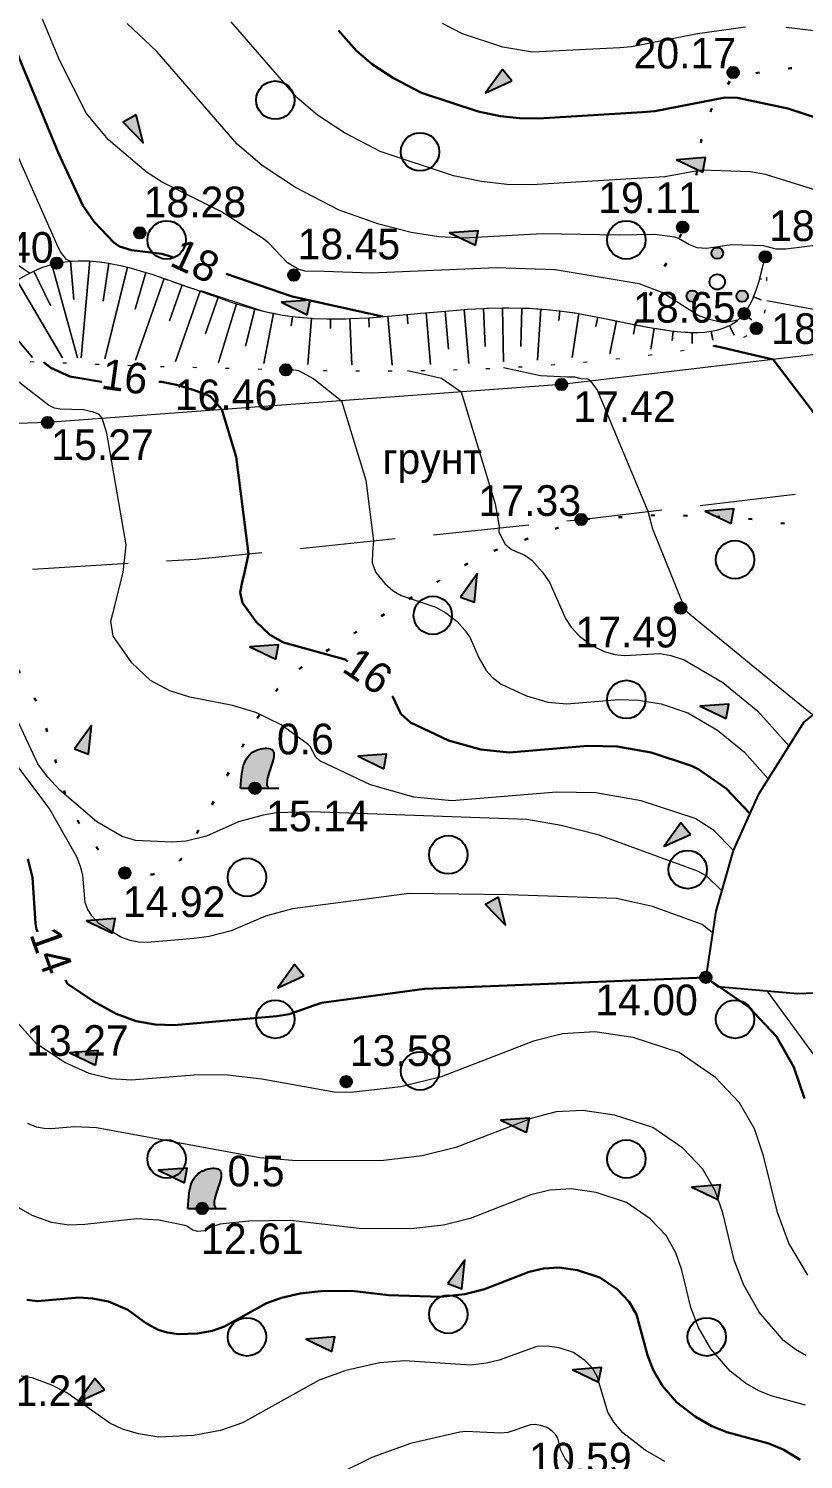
# Model space of a CAD drawing. Header units: feet. Extents: x 4395049 to 4395355, y 4911947 to 4912105.
# Drawn here: x 4395169.05 to 4395189.27, y 4912004.21 to 4912041.57 of the extents above; entities that cross this region are included whole.
import ezdxf
from ezdxf.enums import TextEntityAlignment as Align

# ---------------------------------------------------------------- set-up
doc = ezdxf.new("R2010")
doc.units = ezdxf.units.FT
doc.header["$MEASUREMENT"] = 0
for name, pattern in [('500_84_2_1', [1, 1, 0]), ('g5_05x2', [3.5, 2.5, -1]), ('g5_366', [0.85, 0.1, -0.75])]:
    doc.linetypes.add(name, pattern=pattern)
doc.layers.get('0').update_dxf_attribs({"color": 10, "linetype": 'CONTINUOUS', "lineweight": 0})
for name, color, linetype in [('10_Границы покрытий и угодий', 7, 'CONTINUOUS'), ('12_Рельеф', 7, 'CONTINUOUS'), ('13_Растительность', 7, 'CONTINUOUS'), ('19_Горизонтали', 7, 'CONTINUOUS'), ('61_Отметки высоты поверхности', 7, 'CONTINUOUS')]:
    doc.layers.add(name, color=color, linetype=linetype)
doc.styles.add('LIKE11', font='bm431.shx')
doc.styles.add('LIKE17', font='d431.shx')
doc.styles.add('LIKE36', font='pragmai.shx')

# ---------------------------------------------------------------- blocks, each defined once
blk = doc.blocks.new('g5_346')
blk.add_hatch(color=0).paths.add_polyline_path([(-0.375, 0), (-0.369, 0.104), (-0.361, 0.21), (-0.353, 0.299), (-0.341, 0.389), (-0.328, 0.465), (-0.313, 0.536), (-0.295, 0.599), (-0.276, 0.655), (-0.253, 0.71), (-0.224, 0.764), (-0.188, 0.818), (-0.144, 0.87), (-0.104, 0.907), (-0.06, 0.94), (-0.01, 0.971), (0.039, 0.993), (0.092, 1.013), (0.153, 1.029), (0.218, 1.041), (0.265, 1.046), (0.312, 1.046), (0.366, 1.041), (0.408, 1.029), (0.443, 1.011), (0.469, 0.986), (0.478, 0.971), (0.49, 0.941), (0.495, 0.904), (0.496, 0.872), (0.492, 0.833), (0.482, 0.774), (0.466, 0.712), (0.449, 0.654), (0.432, 0.601), (0.417, 0.553), (0.396, 0.489), (0.372, 0.417), (0.356, 0.362), (0.343, 0.318), (0.331, 0.269), (0.321, 0.221), (0.316, 0.188), (0.313, 0.153), (0.312, 0.121), (0.314, 0.093), (0.32, 0.067), (0.328, 0.047), (0.338, 0.029), (0.352, 0.015), (0.368, 0.004), (0.375, 0)])
at = {"color": 0}
for points in [[(-0.375, 0), (-0.369, 0.104), (-0.361, 0.21), (-0.353, 0.299), (-0.341, 0.389), (-0.328, 0.465), (-0.313, 0.536), (-0.295, 0.599), (-0.276, 0.655), (-0.253, 0.71), (-0.224, 0.764), (-0.188, 0.818), (-0.144, 0.87), (-0.104, 0.907), (-0.06, 0.94), (-0.01, 0.971), (0.039, 0.993), (0.092, 1.013), (0.153, 1.029), (0.218, 1.041), (0.265, 1.046), (0.312, 1.046), (0.366, 1.041), (0.408, 1.029), (0.443, 1.011), (0.469, 0.986), (0.478, 0.971), (0.49, 0.941), (0.495, 0.904), (0.496, 0.872), (0.492, 0.833), (0.482, 0.774), (0.466, 0.712), (0.449, 0.654), (0.432, 0.601), (0.417, 0.553), (0.396, 0.489), (0.372, 0.417), (0.356, 0.362), (0.343, 0.318), (0.331, 0.269), (0.321, 0.221), (0.316, 0.188), (0.313, 0.153), (0.312, 0.121), (0.314, 0.093), (0.32, 0.067), (0.328, 0.047), (0.338, 0.029), (0.352, 0.015), (0.368, 0.004), (0.375, 0)], [(-0.375, 0), (0.375, 0)], [(0.375, 0), (0.625, 0)]]:
    blk.add_lwpolyline(points, dxfattribs=at)
blk = doc.blocks.new('g5_395_1')
h = blk.add_hatch(color=92)
h.paths.add_polyline_path([(0.15, 0.75, 1), (-0.15, 0.75, 1)])
h.paths.add_polyline_path([(-0.8, -0.375, 1), (-0.5, -0.375, 1)])
h.paths.add_polyline_path([(0.8, -0.375, 1), (0.5, -0.375, 1)])
at = {"color": 92}
for centre, radius in [((0, 0.75), 0.15), ((0, 0), 0.2), ((-0.65, -0.375), 0.15), ((0.65, -0.375), 0.15)]:
    blk.add_circle(centre, radius, dxfattribs=at)
blk = doc.blocks.new('g5_368')
at = {"color": 92}
blk.add_circle((0, 0), 0.5, dxfattribs=at)
blk = doc.blocks.new('g5_348a')
blk.add_hatch(color=0).paths.add_polyline_path([(0.75, 0), (0.649, 0.375), (0, 0)])
at = {"color": 0}
blk.add_lwpolyline([(0.75, 0), (0.649, 0.375), (0, 0)], close=True, dxfattribs=at)
blk = doc.blocks.new('g5_330')
blk.add_hatch(color=0).paths.add_polyline_path([(-0.15, 0, 1), (0.15, 0, 1)])
at = {"color": 0}
blk.add_circle((0, 0), 0.15, dxfattribs=at)

msp = doc.modelspace()

# ---------------------------------------------------------------- linework, layer by layer
at = {"layer": '10_Границы покрытий и угодий', "color": 7, "linetype": 'g5_05x2', "lineweight": 20, "flags": 128}
msp.add_lwpolyline([(4395088.242, 4912055.356), (4395088.585, 4912055.06), (4395091.268, 4912052.483), (4395096.49, 4912047.004), (4395099.21, 4912044.467), (4395102.965, 4912041.785), (4395108.194, 4912038.316), (4395109.18, 4912037.445), (4395110.371, 4912036.091), (4395111.108, 4912035.552), (4395111.767, 4912035.192), (4395111.981, 4912035.123), (4395112.293, 4912035.069), (4395112.753, 4912035.239), (4395113.061, 4912035.403), (4395113.957, 4912036.143), (4395114.874, 4912037.247), (4395115.512, 4912038.41), (4395116.341, 4912039.661), (4395117.15, 4912040.505), (4395117.83, 4912041.027), (4395118.332, 4912041.221), (4395119.047, 4912041.4), (4395119.934, 4912041.592), (4395120.72, 4912041.662), (4395122.917, 4912041.665), (4395124.848, 4912041.248), (4395127.389, 4912040.354), (4395130.264, 4912039.055), (4395138.199, 4912034.251), (4395142.518, 4912031.821), (4395145.811, 4912030.265), (4395149.753, 4912029.07), (4395155.237, 4912027.939), (4395159.778, 4912027.472), (4395165.978, 4912027.27), (4395173.407, 4912027.718), (4395183.469, 4912028.755), (4395197.054, 4912030.354), (4395208.097, 4912031.718), (4395217.938, 4912032.47), (4395226.253, 4912033.696), (4395229.01, 4912033.956), (4395233.674, 4912033.885), (4395236.239, 4912033.617), (4395237.078, 4912033.475), (4395239.042, 4912032.852), (4395241.654, 4912031.826)], dxfattribs=at)
at = {"layer": '10_Границы покрытий и угодий', "color": 7, "linetype": 'Continuous', "lineweight": 20, "flags": 128}
msp.add_lwpolyline([(4395196.059, 4912033.83), (4395182.954, 4912032.28), (4395169.543, 4912031.289), (4395160.985, 4912030.998), (4395156.252, 4912031.118), (4395154.695, 4912031.225), (4395150.578, 4912031.912), (4395149.116, 4912032.238), (4395146.101, 4912033.105), (4395145.125, 4912033.446), (4395142.819, 4912034.602), (4395141.231, 4912035.515)], dxfattribs=at)
at = {"layer": '12_Рельеф', "color": 7, "linetype": '500_84_2_1', "lineweight": 20, "ltscale": 0.5, "flags": 128}
msp.add_lwpolyline([(4395166.541, 4912032.977), (4395167.1, 4912033.575), (4395167.648, 4912034.125), (4395167.917, 4912034.373), (4395168.185, 4912034.601), (4395168.453, 4912034.807), (4395168.721, 4912034.99), (4395168.99, 4912035.147), (4395169.26, 4912035.277), (4395169.394, 4912035.331), (4395169.529, 4912035.378), (4395169.665, 4912035.418), (4395169.801, 4912035.451), (4395169.937, 4912035.476), (4395170.074, 4912035.494), (4395170.349, 4912035.512), (4395170.625, 4912035.507), (4395170.901, 4912035.482), (4395171.175, 4912035.441), (4395171.449, 4912035.386), (4395171.721, 4912035.319), (4395172.264, 4912035.159), (4395173.329, 4912034.785), (4395174.332, 4912034.432), (4395174.798, 4912034.289), (4395175.245, 4912034.175), (4395175.672, 4912034.093), (4395176.083, 4912034.039), (4395176.477, 4912034.007), (4395176.857, 4912033.993), (4395177.225, 4912033.993), (4395177.936, 4912034.024), (4395179.283, 4912034.143), (4395180.5, 4912034.247), (4395181.049, 4912034.274), (4395181.577, 4912034.282), (4395182.083, 4912034.271), (4395182.569, 4912034.239), (4395183.037, 4912034.188), (4395183.486, 4912034.12), (4395185.198, 4912033.778), (4395185.81, 4912033.681), (4395186.066, 4912033.654), (4395186.297, 4912033.64), (4395186.506, 4912033.639), (4395186.694, 4912033.649), (4395186.862, 4912033.67), (4395187.012, 4912033.701), (4395187.146, 4912033.739), (4395187.265, 4912033.785), (4395187.371, 4912033.836), (4395187.464, 4912033.893), (4395187.547, 4912033.953), (4395187.619, 4912034.017), (4395187.683, 4912034.082), (4395187.74, 4912034.15), (4395187.789, 4912034.218), (4395187.873, 4912034.358), (4395187.939, 4912034.492), (4395188.04, 4912034.747), (4395188.106, 4912034.954), (4395188.275, 4912035.615)], dxfattribs=at)
at = {"layer": '12_Рельеф', "color": 7, "linetype": 'g5_366', "lineweight": 20, "flags": 128}
msp.add_lwpolyline([(4395166.541, 4912032.977), (4395172.464, 4912032.749), (4395176.776, 4912032.644), (4395178.359, 4912032.636), (4395179.747, 4912032.653), (4395180.975, 4912032.693), (4395182.066, 4912032.75), (4395183.038, 4912032.82), (4395183.906, 4912032.898), (4395185.47, 4912033.076), (4395186.688, 4912033.249), (4395187.145, 4912033.331), (4395187.336, 4912033.377), (4395187.505, 4912033.428), (4395187.653, 4912033.485), (4395187.781, 4912033.547), (4395187.891, 4912033.614), (4395187.982, 4912033.686), (4395188.057, 4912033.762), (4395188.117, 4912033.841), (4395188.165, 4912033.922), (4395188.204, 4912034.003), (4395188.234, 4912034.083), (4395188.278, 4912034.244), (4395188.304, 4912034.395), (4395188.318, 4912034.534), (4395188.326, 4912034.789), (4395188.309, 4912035.195), (4395188.275, 4912035.615)], dxfattribs=at)
at = {"layer": '12_Рельеф', "color": 7, "linetype": 'Continuous', "lineweight": 20, "ltscale": 0.5, "flags": 128}
for points in [[(4395168.99, 4912035.147), (4395169.183, 4912035.239), (4395169.617, 4912034.339), (4395169.183, 4912035.239), (4395169.26, 4912035.277), (4395169.394, 4912035.331), (4395169.529, 4912035.378), (4395169.65, 4912035.414), (4395170.323, 4912032.974), (4395169.65, 4912035.414), (4395169.665, 4912035.418), (4395169.801, 4912035.451), (4395169.937, 4912035.476), (4395170.074, 4912035.494), (4395170.142, 4912035.498), (4395170.232, 4912034.503), (4395170.142, 4912035.498), (4395170.349, 4912035.512), (4395170.625, 4912035.507), (4395170.642, 4912035.505), (4395170.416, 4912032.978), (4395170.642, 4912035.505), (4395170.901, 4912035.482), (4395171.138, 4912035.446), (4395170.99, 4912034.457), (4395171.138, 4912035.446), (4395171.175, 4912035.441), (4395171.449, 4912035.386), (4395171.627, 4912035.342), (4395171.041, 4912032.951), (4395171.627, 4912035.342), (4395171.721, 4912035.319), (4395172.108, 4912035.205), (4395171.825, 4912034.246), (4395172.108, 4912035.205), (4395172.264, 4912035.159), (4395172.582, 4912035.047), (4395171.834, 4912032.917), (4395172.582, 4912035.047), (4395173.054, 4912034.882), (4395172.723, 4912033.938), (4395173.054, 4912034.882), (4395173.329, 4912034.785), (4395173.525, 4912034.716), (4395172.878, 4912032.881), (4395173.525, 4912034.716), (4395173.997, 4912034.55), (4395173.664, 4912033.607), (4395173.997, 4912034.55), (4395174.332, 4912034.432), (4395174.47, 4912034.389), (4395174, 4912032.856), (4395174.47, 4912034.389), (4395174.798, 4912034.289), (4395174.95, 4912034.25), (4395174.704, 4912033.281), (4395174.95, 4912034.25), (4395175.245, 4912034.175), (4395175.438, 4912034.138), (4395175.188, 4912032.831), (4395175.438, 4912034.138), (4395175.672, 4912034.093), (4395175.931, 4912034.059), (4395175.898, 4912033.811), (4395175.931, 4912034.059), (4395176.083, 4912034.039), (4395176.429, 4912034.011), (4395176.331, 4912032.805), (4395176.429, 4912034.011), (4395176.477, 4912034.007), (4395176.857, 4912033.993), (4395176.928, 4912033.993), (4395176.928, 4912033.743), (4395176.928, 4912033.993), (4395177.225, 4912033.993), (4395177.428, 4912034.002), (4395177.48, 4912032.79), (4395177.428, 4912034.002), (4395177.928, 4912034.023), (4395177.938, 4912033.773), (4395177.928, 4912034.023), (4395177.936, 4912034.024), (4395178.426, 4912034.067), (4395178.539, 4912032.788), (4395178.426, 4912034.067), (4395178.924, 4912034.111), (4395178.946, 4912033.862), (4395178.924, 4912034.111), (4395179.283, 4912034.143), (4395179.422, 4912034.155), (4395179.538, 4912032.8), (4395179.422, 4912034.155), (4395179.92, 4912034.197), (4395180.005, 4912033.201), (4395179.92, 4912034.197), (4395180.418, 4912034.24), (4395180.539, 4912032.828), (4395180.418, 4912034.24), (4395180.5, 4912034.247), (4395180.917, 4912034.268), (4395180.967, 4912033.269), (4395180.917, 4912034.268), (4395181.049, 4912034.274), (4395181.417, 4912034.28), (4395181.439, 4912032.867), (4395181.417, 4912034.28), (4395181.577, 4912034.282), (4395181.917, 4912034.275), (4395181.894, 4912033.275), (4395181.917, 4912034.275), (4395182.083, 4912034.271), (4395182.416, 4912034.249), (4395182.33, 4912032.918), (4395182.416, 4912034.249), (4395182.569, 4912034.239), (4395182.914, 4912034.202), (4395182.887, 4912033.953), (4395182.914, 4912034.202), (4395183.037, 4912034.188), (4395183.409, 4912034.132), (4395183.234, 4912032.984), (4395183.409, 4912034.132), (4395183.486, 4912034.12), (4395183.9, 4912034.037), (4395183.851, 4912033.792), (4395183.9, 4912034.037), (4395184.39, 4912033.939), (4395184.218, 4912033.077), (4395184.39, 4912033.939), (4395184.88, 4912033.841), (4395184.832, 4912033.596), (4395184.88, 4912033.841), (4395185.198, 4912033.778), (4395185.372, 4912033.75), (4395185.284, 4912033.2), (4395185.372, 4912033.75), (4395185.81, 4912033.681), (4395185.866, 4912033.675), (4395185.84, 4912033.426), (4395185.866, 4912033.675), (4395186.066, 4912033.654), (4395186.297, 4912033.64), (4395186.365, 4912033.64), (4395186.363, 4912033.353), (4395186.365, 4912033.64), (4395186.506, 4912033.639), (4395186.694, 4912033.649), (4395186.862, 4912033.67), (4395186.863, 4912033.671), (4395186.909, 4912033.441), (4395186.863, 4912033.671), (4395187.012, 4912033.701), (4395187.146, 4912033.739), (4395187.265, 4912033.785), (4395187.338, 4912033.82), (4395187.46, 4912033.571), (4395187.338, 4912033.82), (4395187.371, 4912033.836), (4395187.464, 4912033.893), (4395187.547, 4912033.953), (4395187.619, 4912034.017), (4395187.683, 4912034.082), (4395187.724, 4912034.131), (4395187.916, 4912033.971), (4395187.724, 4912034.131), (4395187.74, 4912034.15), (4395187.789, 4912034.218), (4395187.873, 4912034.358), (4395187.939, 4912034.492), (4395187.968, 4912034.566), (4395188.168, 4912034.487), (4395187.968, 4912034.566), (4395188.04, 4912034.747), (4395188.106, 4912034.954), (4395188.128, 4912035.039), (4395188.172, 4912035.028), (4395188.128, 4912035.039), (4395188.252, 4912035.523), (4395188.252, 4912035.523), (4395188.252, 4912035.523), (4395188.275, 4912035.615)], [(4395168.743, 4912035.002), (4395169.928, 4912032.973), (4395168.743, 4912035.002)], [(4395167.947, 4912034.399), (4395169.147, 4912032.987), (4395167.947, 4912034.399)]]:
    msp.add_lwpolyline(points, dxfattribs=at)
at = {"layer": '12_Рельеф', "color": 250, "linetype": 'Continuous', "elevation": 15.912}
msp.add_lwpolyline([(4395192.024, 4912016.597), (4395192.949, 4912017.495), (4395193.703, 4912018.45), (4395194.285, 4912019.464), (4395194.696, 4912020.536), (4395194.934, 4912021.666), (4395194.573, 4912022.253), (4395193.189, 4912023.331), (4395192.383, 4912023.715), (4395190.776, 4912024.103), (4395189.989, 4912024.039), (4395189.278, 4912023.465), (4395188.089, 4912021.562), (4395187.435, 4912020.114), (4395186.98, 4912018.526), (4395186.722, 4912016.798), (4395187.031, 4912016.562), (4395189.112, 4912016.378), (4395191.179, 4912016.459)], close=True, dxfattribs=at)
at = {"layer": '13_Растительность', "color": 92, "linetype": 'g5_366', "lineweight": 30, "flags": 128}
for points in [[(4395184.88, 4912033.841), (4395186.118, 4912036.286), (4395186.415, 4912037.311), (4395186.616, 4912038.758), (4395186.863, 4912039.458), (4395187.435, 4912040.326), (4395188.932, 4912040.543), (4395190.011, 4912040.504), (4395190.945, 4912040.261), (4395193.473, 4912039.375), (4395194.724, 4912038.625), (4395195.547, 4912037.992), (4395197.03, 4912036.727), (4395198.247, 4912035.919), (4395201.123, 4912034.837), (4395203.104, 4912034.28)], [(4395197.054, 4912030.354), (4395197.085, 4912028.093), (4395197.031, 4912027.443), (4395196.882, 4912026.58), (4395196.866, 4912026.122), (4395196.943, 4912025.481), (4395197.634, 4912024.369), (4395198.181, 4912023.602), (4395198.749, 4912023.018), (4395199.503, 4912022.457), (4395200.608, 4912021.759), (4395201.616, 4912021.663), (4395202.334, 4912021.709), (4395203.678, 4912022), (4395204.693, 4912022.135), (4395206.011, 4912022.327), (4395207.786, 4912022.788), (4395208.704, 4912022.792), (4395209.95, 4912022.466), (4395210.125, 4912021.257), (4395210.116, 4912020.369), (4395209.911, 4912019.613), (4395209.496, 4912018.799), (4395208.859, 4912017.739), (4395207.449, 4912017.293), (4395206.338, 4912017.319), (4395205.336, 4912017.484), (4395204.253, 4912017.46), (4395202.896, 4912016.914), (4395202.664, 4912014.984), (4395202.663, 4912013.548), (4395202.969, 4912012.339), (4395203.659, 4912011.087), (4395204.811, 4912009.526), (4395205.813, 4912009.82), (4395206.427, 4912010.287), (4395206.91, 4912010.829), (4395207.513, 4912011.352), (4395208.493, 4912011.759), (4395210.218, 4912011.226), (4395210.786, 4912010.895), (4395211.311, 4912010.371), (4395211.912, 4912009.543), (4395210.362, 4912007.786), (4395209.041, 4912006.732), (4395207.666, 4912006.118), (4395203.622, 4912005.161), (4395202.514, 4912005.497), (4395201.791, 4912005.93), (4395201.197, 4912006.397), (4395200.476, 4912006.834), (4395199.369, 4912007.179), (4395198.302, 4912006.799), (4395197.614, 4912006.304), (4395197.049, 4912005.796), (4395196.35, 4912005.382), (4395195.26, 4912005.166), (4395194.426, 4912006.174), (4395193.938, 4912006.988), (4395193.696, 4912007.79), (4395193.601, 4912008.763), (4395193.554, 4912010.088), (4395194.549, 4912011.528), (4395195.535, 4912012.34), (4395196.529, 4912012.938), (4395197.546, 4912013.733), (4395198.602, 4912015.14), (4395198.667, 4912016.255), (4395198.611, 4912017.049), (4395198.452, 4912017.729), (4395197.883, 4912019.59), (4395196.41, 4912023.203), (4395195.796, 4912024.463), (4395194.88, 4912025.771), (4395193.377, 4912027.435), (4395191.497, 4912028.085), (4395189.566, 4912028.542), (4395187.584, 4912028.806), (4395185.552, 4912028.877), (4395183.469, 4912028.755), (4395181, 4912027.865), (4395180.334, 4912027.511), (4395178.383, 4912026.316), (4395176.225, 4912024.938), (4395175.585, 4912024.392), (4395174.996, 4912023.54), (4395173.54, 4912020.739), (4395173.154, 4912020.057), (4395173.011, 4912019.871), (4395172.774, 4912019.64), (4395172.271, 4912019.486), (4395172.081, 4912019.467), (4395171.558, 4912019.522), (4395171.244, 4912019.733), (4395171.042, 4912019.91), (4395170.492, 4912020.615), (4395170.35, 4912020.848), (4395169.996, 4912021.596), (4395169.389, 4912023.704), (4395169.101, 4912024.306), (4395168.619, 4912025.074), (4395168.049, 4912025.578), (4395166.835, 4912026.493), (4395165.519, 4912027.285)]]:
    msp.add_lwpolyline(points, dxfattribs=at)
at = {"layer": '19_Горизонтали', "color": 32, "linetype": 'Continuous', "lineweight": 20, "flags": 128}
for points, elevation in [([(4395170.131, 4912035.498), (4395170.037, 4912035.54), (4395169.879, 4912035.744), (4395169.787, 4912035.947), (4395168.715, 4912038.366), (4395167.842, 4912040.79), (4395167.046, 4912042.548)], 17.5), ([(4395187.552, 4912033.957), (4395187.224, 4912033.894), (4395187.131, 4912033.9), (4395186.787, 4912033.982), (4395186.52, 4912034.079), (4395185.579, 4912034.682), (4395184.979, 4912034.908), (4395182.794, 4912035.276), (4395181.249, 4912035.325), (4395177.99, 4912035.186), (4395176.759, 4912035.234), (4395176.255, 4912035.24), (4395176.08, 4912035.295), (4395175.802, 4912035.455), (4395175.314, 4912035.967), (4395175.176, 4912036.081), (4395174.084, 4912036.788), (4395172.518, 4912037.57), (4395172.115, 4912037.83), (4395171.132, 4912038.665), (4395170.559, 4912039.355), (4395169.86, 4912040.731), (4395169.163, 4912042.409)], 18.5), ([(4395169.068, 4912035.184), (4395168.72, 4912035.426), (4395167.24, 4912036.537), (4395166.785, 4912036.98), (4395166.216, 4912037.692), (4395165.946, 4912038.187), (4395165.797, 4912038.634), (4395165.619, 4912040.124), (4395165.479, 4912040.464), (4395165.223, 4912040.808), (4395164.809, 4912041.166), (4395164.465, 4912041.303), (4395164.178, 4912041.352), (4395163.931, 4912041.334), (4395162.982, 4912040.981), (4395162.667, 4912040.924), (4395162.284, 4912040.92), (4395161.128, 4912041.115), (4395159.234, 4912041.788)], 17), ([(4395190.271, 4912035.996), (4395188.811, 4912035.811), (4395188.554, 4912035.817), (4395188.226, 4912035.898), (4395187.404, 4912035.927), (4395186.742, 4912035.832), (4395186.499, 4912035.851), (4395186.277, 4912035.933), (4395186.007, 4912036.095), (4395185.916, 4912036.124), (4395185.383, 4912036.199), (4395184.458, 4912036.182), (4395182.455, 4912036.211), (4395180.404, 4912036.1), (4395179.755, 4912036.133), (4395179.034, 4912036.247), (4395178.184, 4912036.47), (4395177.153, 4912036.83), (4395176.009, 4912037.425), (4395175.145, 4912037.994), (4395174.487, 4912038.552), (4395172.39, 4912040.978), (4395171.623, 4912041.708)], 19), ([(4395189.755, 4912037.301), (4395188.278, 4912037.761), (4395187.888, 4912037.831), (4395186.604, 4912037.876), (4395185.655, 4912037.706), (4395182.169, 4912037.496), (4395181.529, 4912037.505), (4395180.871, 4912037.577), (4395180.138, 4912037.731), (4395178.225, 4912038.365), (4395177.291, 4912038.851), (4395176.585, 4912039.316), (4395176.047, 4912039.772), (4395174.333, 4912041.754)], 19.5), ([(4395187.757, 4912041.612), (4395186.506, 4912041.435), (4395184.782, 4912041.096), (4395184.474, 4912041.071), (4395182.195, 4912040.96), (4395181.427, 4912041.085), (4395180.37, 4912041.435), (4395179.854, 4912041.704)], 20.5), ([(4395191.549, 4912041.274), (4395188.818, 4912041.599)], 20.5), ([(4395175.101, 4912034.211), (4395173.575, 4912034.713), (4395173.516, 4912034.719)], 17.5), ([(4395191.978, 4912033.787), (4395188.311, 4912034.463)], 18.5), ([(4395187.439, 4912020.123), (4395186.924, 4912020.641), (4395186.44, 4912020.942), (4395185.039, 4912021.409), (4395183.854, 4912021.613), (4395182.825, 4912021.633), (4395180.091, 4912021.407), (4395179.1, 4912021.506), (4395177.972, 4912021.827), (4395176.647, 4912022.453), (4395176.544, 4912022.546), (4395176.399, 4912022.825), (4395176.346, 4912022.882), (4395175.636, 4912023.394), (4395174.979, 4912023.711), (4395174.367, 4912023.895), (4395173.251, 4912024.115), (4395172.733, 4912024.276), (4395172.232, 4912024.553), (4395171.741, 4912025.008), (4395171.253, 4912025.706), (4395171.194, 4912026.103), (4395171.294, 4912026.5), (4395171.401, 4912026.923), (4395171.515, 4912027.373), (4395171.59, 4912028.09), (4395171.085, 4912031.009), (4395170.968, 4912031.396), (4395170.968, 4912031.396), (4395170.886, 4912031.493), (4395170.742, 4912031.554), (4395170.476, 4912031.621), (4395169.875, 4912031.634), (4395169.726, 4912031.665), (4395169.569, 4912031.736), (4395168.239, 4912032.769)], 15.5), ([(4395176.005, 4912032.663), (4395176.093, 4912032.643), (4395176.492, 4912032.427), (4395177.211, 4912031.856), (4395177.845, 4912029.778), (4395178.048, 4912028.196), (4395178.025, 4912027.901), (4395178.018, 4912027.623), (4395178.113, 4912027.369), (4395178.342, 4912027.085), (4395178.56, 4912026.893), (4395178.773, 4912026.769), (4395179.675, 4912026.465), (4395179.941, 4912026.316), (4395180.234, 4912026.088), (4395180.434, 4912025.867), (4395180.571, 4912025.666), (4395180.799, 4912025.141), (4395180.986, 4912024.811), (4395181.147, 4912024.639), (4395181.379, 4912024.457), (4395182.038, 4912024.146), (4395182.6, 4912023.986), (4395183.093, 4912023.937), (4395184.453, 4912024.05), (4395184.965, 4912024.039), (4395185.555, 4912023.938), (4395186.251, 4912023.706), (4395187.028, 4912023.252), (4395187.729, 4912022.678), (4395188.353, 4912021.985)], 16.5), ([(4395178.937, 4912032.643), (4395179.136, 4912032.599), (4395179.823, 4912032.446), (4395180.333, 4912032.086), (4395181.226, 4912029.163), (4395181.328, 4912028.573), (4395181.318, 4912028.423), (4395181.486, 4912028.111), (4395181.65, 4912027.969), (4395182.001, 4912027.819), (4395182.179, 4912027.691), (4395182.452, 4912027.389), (4395182.64, 4912027.114), (4395183.057, 4912026.17), (4395183.207, 4912025.943), (4395183.428, 4912025.708), (4395183.745, 4912025.46), (4395184.072, 4912025.306), (4395184.349, 4912025.226), (4395184.593, 4912025.202), (4395185.52, 4912025.253), (4395185.812, 4912025.203), (4395186.157, 4912025.087), (4395187.169, 4912024.497), (4395188.08, 4912023.75), (4395188.892, 4912022.848)], 17), ([(4395189.507, 4912023.649), (4395188.749, 4912024.27), (4395188.003, 4912024.881), (4395187.269, 4912025.482), (4395186.546, 4912026.074), (4395186.189, 4912026.366), (4395186.163, 4912026.456), (4395185.342, 4912028.505), (4395185.218, 4912028.961), (4395183.883, 4912032.153), (4395183.718, 4912032.37), (4395183.718, 4912032.37), (4395183.642, 4912032.42), (4395183.468, 4912032.428), (4395183.303, 4912032.471), (4395183.104, 4912032.475), (4395182.409, 4912032.503), (4395181.446, 4912032.717)], 17.5), ([(4395187.135, 4912019.068), (4395186.756, 4912019.43), (4395186.534, 4912019.56), (4395183.937, 4912020.507), (4395182.944, 4912020.764), (4395182.051, 4912020.916), (4395176.422, 4912021.12), (4395175.507, 4912021.092), (4395175.172, 4912021.037), (4395174.522, 4912020.859), (4395173.688, 4912020.481), (4395173.158, 4912020.356), (4395172.79, 4912020.325), (4395171.836, 4912020.372), (4395171.492, 4912020.477), (4395170.832, 4912020.857), (4395169.861, 4912021.687), (4395169.54, 4912022.038), (4395169.292, 4912022.378), (4395168.166, 4912024.755)], 15), ([(4395186.895, 4912017.959), (4395186.628, 4912018.178), (4395185.331, 4912018.651), (4395184.388, 4912018.855), (4395181.576, 4912018.957), (4395178.978, 4912018.992), (4395175.934, 4912018.585), (4395175.233, 4912018.4), (4395174.333, 4912018.015), (4395173.763, 4912017.867), (4395173.367, 4912017.816), (4395172.145, 4912017.71), (4395171.919, 4912017.717), (4395171.694, 4912017.759), (4395171.456, 4912017.847), (4395170.878, 4912018.204), (4395170.698, 4912018.405), (4395170.585, 4912018.586), (4395170.524, 4912018.756), (4395170.459, 4912019.467), (4395170.405, 4912019.691), (4395170.303, 4912019.948), (4395169.583, 4912021.216), (4395167.688, 4912023.733)], 14.5), ([(4395191.479, 4912012.125), (4395188.324, 4912016.448)], 14.5), ([(4395189.382, 4912009.018), (4395188.891, 4912009.86), (4395188.593, 4912010.657), (4395188.23, 4912012.141), (4395187.993, 4912012.84), (4395187.604, 4912013.518), (4395186.979, 4912014.181), (4395186.03, 4912014.836), (4395184.822, 4912015.228), (4395183.828, 4912015.375), (4395182.983, 4912015.327), (4395182.225, 4912015.135), (4395179.818, 4912014.202), (4395178.758, 4912013.94), (4395177.461, 4912013.788), (4395177.022, 4912013.799), (4395175.134, 4912014.143), (4395174.238, 4912014.246), (4395173.484, 4912014.253), (4395171.725, 4912014.112), (4395171.191, 4912014.145), (4395170.624, 4912014.287), (4395169.99, 4912014.578), (4395169.254, 4912015.058), (4395168.644, 4912015.739)], 13.5), ([(4395189.336, 4912006.922), (4395189.062, 4912007.08), (4395188.752, 4912007.319), (4395188.116, 4912008.059), (4395187.71, 4912008.756), (4395187.463, 4912009.416), (4395187.162, 4912010.645), (4395186.965, 4912011.224), (4395186.644, 4912011.786), (4395186.126, 4912012.335), (4395185.34, 4912012.878), (4395184.339, 4912013.202), (4395183.516, 4912013.324), (4395182.817, 4912013.284), (4395182.188, 4912013.125), (4395180.195, 4912012.352), (4395179.317, 4912012.136), (4395178.243, 4912012.009), (4395175.933, 4912012.012), (4395175.081, 4912012.089), (4395170.818, 4912012.866), (4395170.246, 4912012.898), (4395169.64, 4912012.84), (4395169.454, 4912012.847), (4395169.254, 4912012.889), (4395169.029, 4912012.981)], 13), ([(4395189.323, 4912005.628), (4395188.43, 4912005.871), (4395188.109, 4912006), (4395187.755, 4912006.205), (4395187.354, 4912006.514), (4395186.85, 4912007.1), (4395186.528, 4912007.652), (4395186.332, 4912008.176), (4395186.094, 4912009.15), (4395185.938, 4912009.608), (4395185.683, 4912010.053), (4395185.273, 4912010.489), (4395184.65, 4912010.919), (4395183.857, 4912011.176), (4395183.204, 4912011.272), (4395182.65, 4912011.241), (4395182.152, 4912011.115), (4395180.572, 4912010.502), (4395179.876, 4912010.331), (4395179.025, 4912010.231), (4395177.678, 4912010.243), (4395175.883, 4912010.445), (4395174.787, 4912010.433), (4395174.049, 4912010.356), (4395173.83, 4912010.281), (4395173.627, 4912010.177), (4395173.463, 4912010.16), (4395173.334, 4912010.196), (4395173.18, 4912010.297), (4395173.128, 4912010.317), (4395172.447, 4912010.455), (4395171.873, 4912010.491), (4395170.517, 4912010.343), (4395170.096, 4912010.33), (4395169.645, 4912010.397), (4395169.138, 4912010.58), (4395168.546, 4912010.916)], 12.5), ([(4395185.654, 4912004.157), (4395185.139, 4912004.454), (4395184.558, 4912004.902), (4395184.318, 4912005.181), (4395184.165, 4912005.445), (4395183.883, 4912006.377), (4395183.762, 4912006.589), (4395183.566, 4912006.797), (4395183.27, 4912007.002), (4395182.891, 4912007.124), (4395182.58, 4912007.17), (4395182.316, 4912007.155), (4395181.326, 4912006.803), (4395180.994, 4912006.721), (4395180.589, 4912006.673), (4395178.854, 4912006.782), (4395178.217, 4912006.733), (4395177.329, 4912006.531), (4395176.63, 4912006.278), (4395174.63, 4912005.167), (4395174.058, 4912004.966), (4395173.349, 4912004.835), (4395172.448, 4912004.795), (4395171.913, 4912004.879), (4395171.498, 4912005.002), (4395171.169, 4912005.158), (4395170.049, 4912005.951), (4395169.65, 4912006.153), (4395169.136, 4912006.343), (4395168.855, 4912006.382)], 11.5), ([(4395183.16, 4912004.096), (4395183.052, 4912004.222), (4395182.941, 4912004.453), (4395182.856, 4912004.761), (4395182.801, 4912004.857), (4395182.713, 4912004.95), (4395182.579, 4912005.043), (4395182.409, 4912005.098), (4395182.269, 4912005.119), (4395182.149, 4912005.112), (4395181.553, 4912004.916), (4395181.37, 4912004.895), (4395180.46, 4912004.938), (4395180.301, 4912004.922), (4395179.015, 4912004.628), (4395178.001, 4912004.262), (4395177.182, 4912003.852)], 11)]:
    msp.add_lwpolyline(points, dxfattribs=dict(at, elevation=elevation))
at = {"layer": '19_Горизонтали', "color": 32, "linetype": 'Continuous', "lineweight": 30, "flags": 128}
for points, elevation in [([(4395172.811, 4912035.607), (4395172.528, 4912035.695), (4395171.729, 4912035.783), (4395171.422, 4912035.88), (4395171.27, 4912035.989), (4395170.756, 4912036.526), (4395170.464, 4912036.956), (4395169.823, 4912038.339), (4395168.104, 4912042.479)], 18), ([(4395191.046, 4912038.771), (4395188.863, 4912039.489), (4395187.551, 4912039.763), (4395187.223, 4912039.775), (4395185.391, 4912039.416), (4395185.065, 4912039.389), (4395182.359, 4912039.226), (4395181.862, 4912039.233), (4395181.351, 4912039.288), (4395180.782, 4912039.408), (4395179.298, 4912039.9), (4395178.572, 4912040.278), (4395178.024, 4912040.638), (4395177.607, 4912040.992), (4395177.135, 4912041.526)], 20), ([(4395178.283, 4912034.054), (4395175.923, 4912034.58), (4395174.204, 4912035.17)], 18), ([(4395189.669, 4912031.362), (4395188.479, 4912032.933), (4395188.479, 4912032.933), (4395187.799, 4912033.09), (4395187.102, 4912033.251), (4395186.924, 4912033.291)], 18), ([(4395170.96, 4912032.351), (4395170.95, 4912032.351), (4395170.127, 4912032.489), (4395169.624, 4912032.715), (4395169.435, 4912032.866)], 16), ([(4395177.376, 4912025.046), (4395177.309, 4912025.098), (4395175.701, 4912025.54), (4395175.34, 4912025.745), (4395174.984, 4912026.078), (4395174.627, 4912026.582), (4395174.565, 4912026.85), (4395174.625, 4912027.118), (4395174.688, 4912027.403), (4395174.789, 4912027.86), (4395174.465, 4912030.394), (4395174.089, 4912031.625), (4395173.783, 4912031.978), (4395173.368, 4912032.133), (4395172.903, 4912032.272), (4395172.52, 4912032.347), (4395172.443, 4912032.347)], 16), ([(4395187.869, 4912021.076), (4395187.254, 4912021.727), (4395186.539, 4912022.224), (4395186.345, 4912022.324), (4395185.297, 4912022.674), (4395184.409, 4912022.826), (4395183.639, 4912022.841), (4395181.592, 4912022.672), (4395180.85, 4912022.746), (4395180.005, 4912022.987), (4395179.013, 4912023.455), (4395178.765, 4912023.679), (4395178.55, 4912024.126), (4395178.536, 4912024.137)], 16), ([(4395169.292, 4912017.987), (4395169.256, 4912018.05), (4395169.231, 4912018.205), (4395169.147, 4912019.402), (4395169.029, 4912019.892)], 14), ([(4395189.298, 4912013.637), (4395189.02, 4912014.455), (4395188.565, 4912015.25), (4395187.832, 4912016.028), (4395186.721, 4912016.795), (4395186.705, 4912016.793), (4395179.378, 4912016.497), (4395176.696, 4912016.132), (4395175.849, 4912015.835), (4395175.524, 4912015.781), (4395172.844, 4912015.547), (4395172.349, 4912015.563), (4395171.856, 4912015.656), (4395171.333, 4912015.849), (4395170.748, 4912016.166), (4395170.066, 4912016.631), (4395170.01, 4912016.73)], 14), ([(4395189.186, 4912004.202), (4395188.758, 4912004.459), (4395188.369, 4912004.622), (4395187.274, 4912004.92), (4395186.881, 4912005.079), (4395186.447, 4912005.329), (4395185.956, 4912005.708), (4395185.584, 4912006.14), (4395185.346, 4912006.548), (4395185.202, 4912006.935), (4395184.911, 4912007.993), (4395184.723, 4912008.321), (4395184.419, 4912008.643), (4395183.96, 4912008.96), (4395183.374, 4912009.15), (4395182.892, 4912009.221), (4395182.483, 4912009.198), (4395182.115, 4912009.105), (4395180.949, 4912008.653), (4395180.435, 4912008.526), (4395179.807, 4912008.452), (4395178.443, 4912008.496), (4395177.487, 4912008.61), (4395176.678, 4912008.602), (4395176.133, 4912008.545), (4395175.644, 4912008.433), (4395175.259, 4912008.294), (4395174.157, 4912007.682), (4395173.842, 4912007.571), (4395173.452, 4912007.499), (4395172.956, 4912007.477), (4395172.661, 4912007.523), (4395172.433, 4912007.591), (4395172.1, 4912007.776), (4395171.634, 4912008.114), (4395171.132, 4912008.33), (4395170.715, 4912008.415), (4395170.364, 4912008.437), (4395169.276, 4912008.338), (4395169.001, 4912008.379)], 12)]:
    msp.add_lwpolyline(points, dxfattribs=dict(at, elevation=elevation))

# ---------------------------------------------------------------- block references
at = {"layer": '12_Рельеф', "color": 7, "lineweight": 20}
for p, rotation in [((4395180.974, 4912039.899), 24.27982116966568), ((4395172.041, 4912038.591), 104.2798211696657), ((4395185.965, 4912038.15), 334.2798211696657), ((4395180.033, 4912036.24), 334.2798211696657), ((4395175.645, 4912034.426), 334.2798211696657), ((4395186.706, 4912028.974), 334.2798211696657), ((4395180.757, 4912027.339), 234.2798211696657), ((4395174.825, 4912025.429), 334.2798211696657), ((4395186.577, 4912023.88), 334.2798211696657), ((4395170.687, 4912023.371), 234.2798211696657), ((4395177.645, 4912022.572), 334.2798211696657), ((4395185.636, 4912020.221), 24.27982116966568), ((4395181.498, 4912018.163), 104.2798211696657), ((4395170.559, 4912018.277), 334.2798211696657), ((4395175.549, 4912016.528), 24.27982116966568), ((4395170.119, 4912014.829), 334.2798211696657), ((4395181.37, 4912013.069), 334.2798211696657), ((4395172.437, 4912011.761), 334.2798211696657), ((4395186.36, 4912011.32), 334.2798211696657), ((4395180.429, 4912009.41), 234.2798211696657), ((4395176.29, 4912007.352), 334.2798211696657), ((4395183.248, 4912006.553), 334.2798211696657), ((4395170.341, 4912005.717), 24.27982116966568)]:
    msp.add_blockref('g5_348a', p, dxfattribs=dict(at, rotation=rotation))
at = {"layer": '12_Рельеф', "color": 7, "linetype": 'Continuous', "lineweight": 20}
for p in [(4395174.955, 4912021.736, 15.142), (4395173.578, 4912010.765, 12.613)]:
    msp.add_blockref('g5_346', p, dxfattribs=at)
at = {"layer": '13_Растительность', "color": 7, "linetype": 'Continuous', "lineweight": 20}
for p in [(4395175.485, 4912039.705), (4395179.265, 4912038.355), (4395172.65, 4912036.055), (4395184.65, 4912036.055), (4395187.485, 4912027.705), (4395179.597, 4912026.251), (4395184.65, 4912024.055), (4395180, 4912020), (4395174.745, 4912019.41), (4395186.25, 4912019.613), (4395175.485, 4912015.705), (4395187.485, 4912015.705), (4395179.265, 4912014.355), (4395172.65, 4912012.055), (4395184.65, 4912012.055), (4395180, 4912008), (4395174.745, 4912007.41), (4395186.745, 4912007.41)]:
    msp.add_blockref('g5_368', p, dxfattribs=at)
at = {"layer": '13_Растительность', "color": 92, "linetype": 'Continuous', "lineweight": 20}
msp.add_blockref('g5_395_1', (4395187.021, 4912034.96, 18.804), dxfattribs=at)
at = {"layer": '61_Отметки высоты поверхности', "color": 7, "linetype": 'Continuous', "lineweight": 20}
for p in [(4395187.435, 4912040.426, 20.171), (4395171.951, 4912036.238, 18.276), (4395186.118, 4912036.386, 19.108), (4395188.275, 4912035.615, 18.927), (4395169.779, 4912035.446, 17.395), (4395175.97, 4912035.137, 18.449), (4395187.724, 4912034.13, 18.653), (4395188.041, 4912033.745, 18.214), (4395175.761, 4912032.661, 16.456), (4395182.954, 4912032.28, 17.42), (4395169.543, 4912031.289, 15.272), (4395183.469, 4912028.755, 17.332), (4395186.065, 4912026.442, 17.49), (4395174.955, 4912021.736, 15.142), (4395171.558, 4912019.522, 14.919), (4395186.722, 4912016.798, 14.001), (4395177.335, 4912014.074, 13.58), (4395173.578, 4912010.765, 12.613)]:
    msp.add_blockref('g5_330', p, dxfattribs=at)

# ---------------------------------------------------------------- texts
at = {"layer": '10_Границы покрытий и угодий', "color": 7, "linetype": 'Continuous', "lineweight": 5, "style": 'LIKE11'}
msp.add_text('грунт', height=0.8, dxfattribs=at).set_placement((4395178.284, 4912029.945))
at = {"layer": '12_Рельеф', "color": 7, "lineweight": 5, "style": 'LIKE11'}
for s, p in [('0.6', (4395175.527, 4912023.022, 15.142)), ('0.5', (4395174.239, 4912011.741, 12.613))]:
    msp.add_text(s, height=0.8, dxfattribs=at).set_placement(p, align=Align.MIDDLE_LEFT)
at = {"layer": '19_Горизонтали', "color": 32, "linetype": 'Continuous', "lineweight": 5, "style": 'LIKE36'}
for s, rotation, p in [('18', 335.2375, (4395172.693, 4912035.398, 24)), ('16', 352.13, (4395170.915, 4912032.174, 22)), ('16', 325.5741, (4395177.191, 4912024.81, 22)), ('14', 289.6389, (4395169.061, 4912017.925, 6))]:
    msp.add_text(s, height=0.8, rotation=rotation, dxfattribs=at).set_placement(p)
at = {"layer": '61_Отметки высоты поверхности', "color": 7, "lineweight": 5, "style": 'LIKE17'}
for s, p in [('20.17', (4395184.836, 4912040.932, 20.171)), ('19.11', (4395183.916, 4912037.155, 19.108)), ('18.28', (4395172.049, 4912037.047, 18.276)), ('18.93', (4395188.373, 4912036.425, 18.927)), ('18.45', (4395176.068, 4912035.947, 18.449)), ('17.40', (4395167.023, 4912035.859, 17.395)), ('18.65', (4395184.824, 4912034.295, 18.653)), ('18.21', (4395188.433, 4912033.738, 18.214)), ('16.46', (4395172.863, 4912032.01, 16.456)), ('17.42', (4395183.262, 4912031.699, 17.42)), ('15.27', (4395169.637, 4912030.709, 15.272)), ('17.33', (4395180.79, 4912029.249, 17.332)), ('17.49', (4395183.318, 4912025.813, 17.49)), ('15.14', (4395175.246, 4912021.011, 15.142)), ('14.92', (4395171.507, 4912018.773, 14.919)), ('14.00', (4395183.837, 4912016.209, 14.001)), ('13.27', (4395168.981, 4912015.149, 13.271)), ('13.58', (4395177.433, 4912014.884, 13.58)), ('12.61', (4395173.547, 4912009.972, 12.613)), ('11.21', (4395168.081, 4912006.005, 11.211)), ('10.59', (4395182.11, 4912004.244, 10.589))]:
    msp.add_text(s, height=0.8, dxfattribs=at).set_placement(p, align=Align.MIDDLE_LEFT)

doc.saveas('drawing.dxf')
